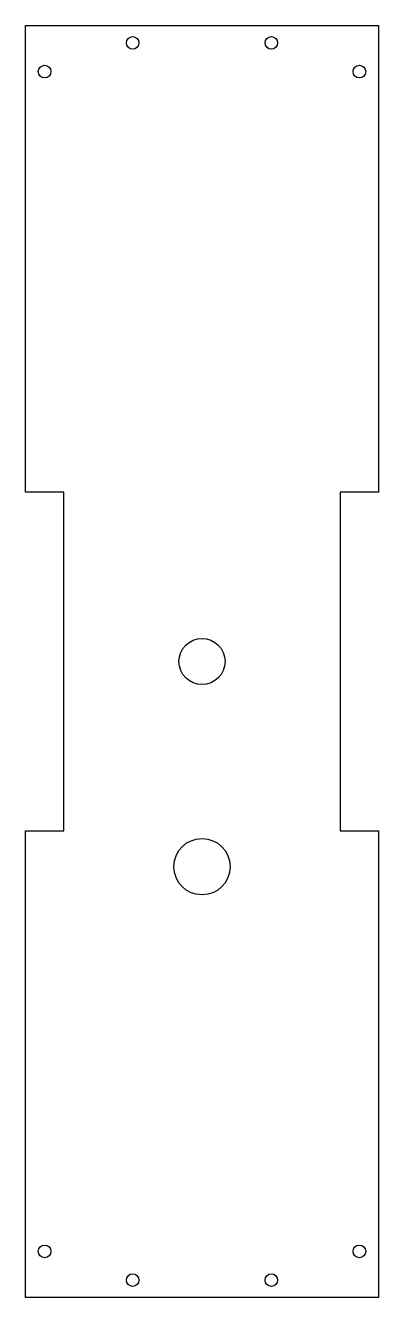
# Model space of a CAD drawing. Header units: metres. Extents: x 0 to 138, y -496 to 0.
import ezdxf

# ---------------------------------------------------------------- set-up
doc = ezdxf.new("R2010")
doc.units = ezdxf.units.M

msp = doc.modelspace()

# ---------------------------------------------------------------- linework, layer by layer
for p, q in [((0, 0), (137.96, 0)), ((0, -182), (0, 0)), ((137.96, 0), (137.96, -182)), ((15, -182), (0, -182)), ((15, -314), (15, -182)), ((137.96, -182), (122.96, -182)), ((122.96, -182), (122.96, -314)), ((0, -496), (0, -314)), ((0, -314), (15, -314)), ((122.96, -314), (137.96, -314)), ((137.96, -314), (137.96, -496)), ((137.96, -496), (0, -496))]:
    msp.add_line(p, q)
for centre, radius in [((41.88, -6.8), 2.45), ((96.08, -6.8), 2.45), ((7.5, -18), 2.45), ((130.46, -18), 2.45), ((68.98, -248), 9), ((68.98, -328), 11), ((7.5, -478), 2.45), ((130.46, -478), 2.45), ((41.88, -489.2), 2.45), ((96.08, -489.2), 2.45)]:
    msp.add_circle(centre, radius)

doc.saveas('drawing.dxf')
